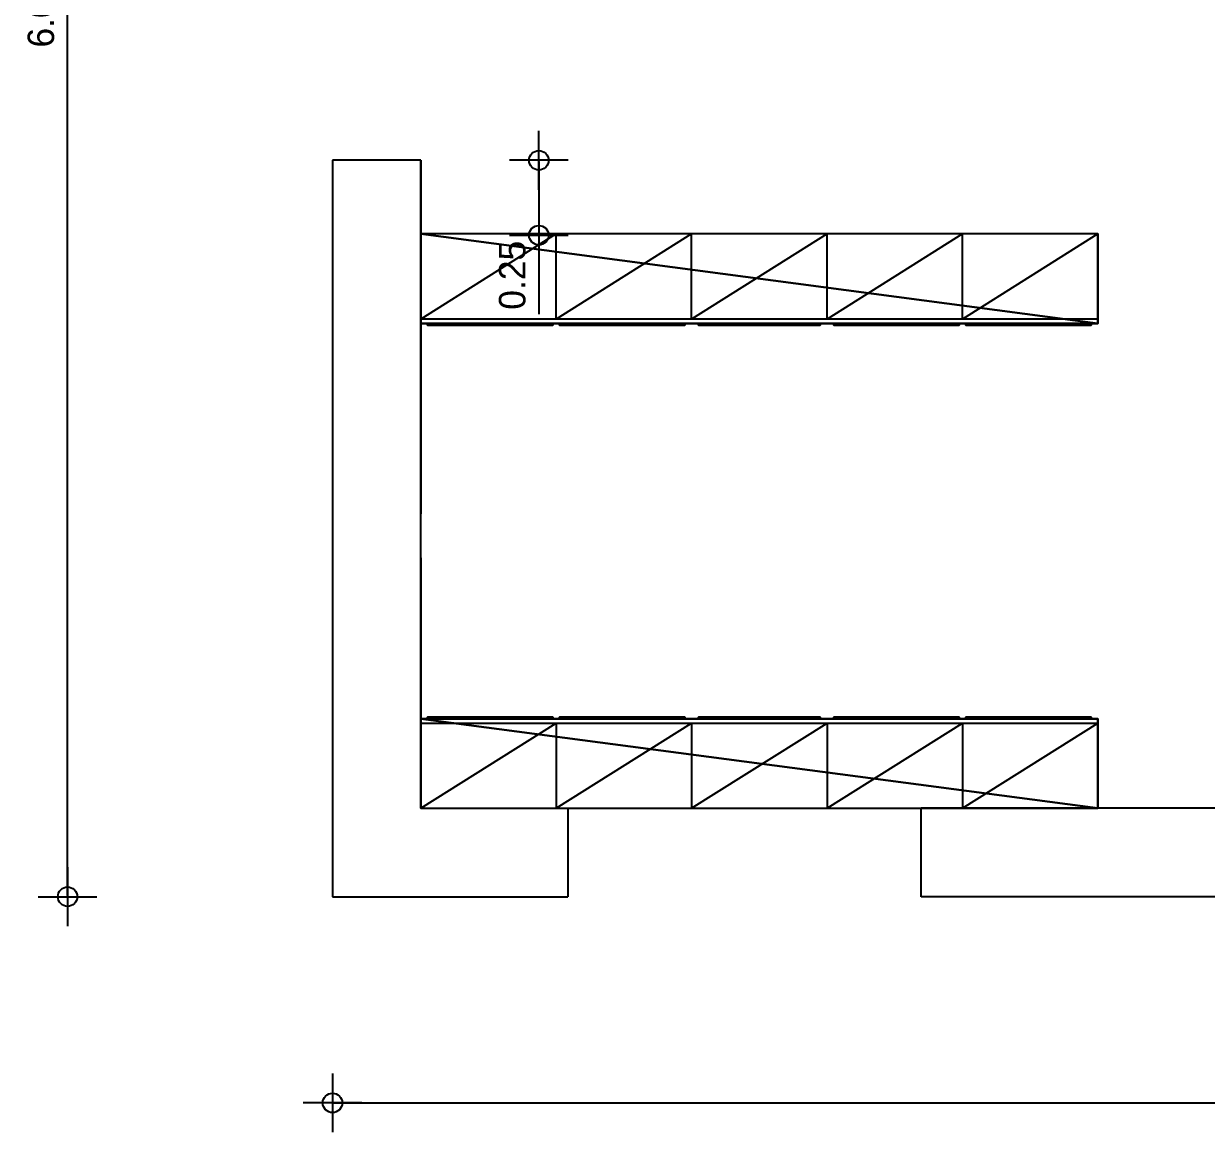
# Model space of a CAD drawing. Header units: metres. Extents: x -46 to 153, y -1 to 83.
# Drawn here: x 7.058 to 11.076, y 36.814 to 40.578 of the extents above; entities that cross this region are included whole.
import ezdxf

# ---------------------------------------------------------------- set-up
doc = ezdxf.new("R2010")
doc.units = ezdxf.units.M
doc.header["$LTSCALE"] = 0.018
for name, color, linetype in [('3DFLOOR', 3, 'Continuous'), ('3DKITBATH', 3, 'Continuous'), ('DIMBLK', 3, 'Continuous'), ('FLOOR', 3, 'Continuous'), ('LAYER-ON', 4, 'Continuous')]:
    doc.layers.add(name, color=color, linetype=linetype)
doc.styles.get("Standard").update_dxf_attribs({"font": 'ugtxt.shx'})
doc.dimstyles.new('CADWDOT', dxfattribs={"dimscale": 0.05, "dimtxt": 1.8, "dimasz": 0.08, "dimexe": 2, "dimexo": 0, "dimgap": 0.09, "dimtad": 0, "dimrnd": 0.001, "dimzin": 0, "dimdsep": 46, "dimtxsty": 'Standard', "dimblk": 'ARTDIM', "dimblk1": 'ARTDIM', "dimblk2": 'ARTDIM', "dimsah": 1, "dimcen": 0.09, "dimdle": 0.05, "dimse1": 1, "dimse2": 1, "dimadec": 0, "dimazin": 0, "dimtfac": 1, "dimtdec": 4, "dimtmove": 0, "dimatfit": 3, "dimldrblk": 'ARTDIM', "dimfxl": 0, "dimtvp": 0.9999, "dimtolj": 1, "dimtzin": 0, "dimarcsym": 0})

# ---------------------------------------------------------------- blocks, each defined once
blk = doc.blocks.new('ARTDIM')
at = {"layer": 'DIMBLK'}
for p, q in [((0, -24.9975), (0, 24.9975)), ((-24.9975, 0), (24.9975, 0))]:
    blk.add_line(p, q, dxfattribs=at)
blk.add_circle((0, 0), 8.25, dxfattribs=at)
blk = doc.blocks.new('*D91')
at = {"color": 0, "lineweight": -2, "transparency": 16777216}
blk.add_line((7.2073, 37.6181), (7.2073, 43.6101), dxfattribs=at)
at = {"layer": 'Defpoints', "color": 0, "transparency": 16777216}
for p in [(7.2073, 43.6141), (8.1073, 43.6141), (8.1073, 37.6141)]:
    blk.add_point(p, dxfattribs=at)
at = {"color": 0, "lineweight": -2, "transparency": 16777216, "xscale": 0.004, "yscale": 0.004, "zscale": 0.004}
for p, rotation in [((7.2073, 43.6141), 90), ((7.2073, 37.6141), 270)]:
    blk.add_blockref('ARTDIM', p, dxfattribs=dict(at, rotation=rotation))
at = {"color": 0, "transparency": 16777216, "insert": (7.1173, 40.6141), "char_height": 0.09, "attachment_point": 5, "rotation": 90}
blk.add_mtext('\\A1;6.00', dxfattribs=at)
blk = doc.blocks.new('*D92')
at = {"color": 0, "lineweight": -2, "transparency": 16777216}
blk.add_line((8.1113, 36.9141), (20.1033, 36.9141), dxfattribs=at)
at = {"layer": 'Defpoints', "color": 0, "transparency": 16777216}
for p in [(8.1073, 37.6141), (20.1073, 37.6141), (20.1073, 36.9141)]:
    blk.add_point(p, dxfattribs=at)
at = {"color": 0, "lineweight": -2, "transparency": 16777216, "xscale": 0.004, "yscale": 0.004, "zscale": 0.004, "rotation": 180}
blk.add_blockref('ARTDIM', (8.1073, 36.9141), dxfattribs=at)
at = {"color": 0, "lineweight": -2, "transparency": 16777216, "xscale": 0.004, "yscale": 0.004, "zscale": 0.004}
blk.add_blockref('ARTDIM', (20.1073, 36.9141), dxfattribs=at)
at = {"color": 0, "transparency": 16777216, "insert": (14.1073, 37.0041), "char_height": 0.09, "attachment_point": 5}
blk.add_mtext('\\A1;12.00', dxfattribs=at)
blk = doc.blocks.new('ART85')
at = {"layer": 'FLOOR'}
for p, q in [((0, 1), (1, 1)), ((0, 1), (0, 0)), ((1, 0), (1, 1)), ((0, 0), (0.2, 0.95)), ((0, 0.95), (1, 0.95)), ((0.2, 0.95), (0.2, 0)), ((0.2, 0), (0.4, 0.95)), ((0.4, 0.95), (0.4, 0)), ((0.4, 0), (0.6, 0.95)), ((0.6, 0), (0.8, 0.95)), ((0.6, 0.95), (0.6, 0)), ((0.8, 0), (1, 0.95)), ((0.8, 0.95), (0.8, 0)), ((0, 0), (1, 0))]:
    blk.add_line(p, q, dxfattribs=at)
at = {"layer": '3DFLOOR', "color": 239}
mesh = blk.add_polyface(dxfattribs=at)
corners = [(1, 0, 0), (1, 0, 1), (1, 1, 1), (1, 1), (0, 0, 1), (0, 1), (0, 0), (0, 1, 1)]
mesh.append_faces([[corners[k] for k in face] for face in [(1, 3, 2, 2)]], dxfattribs={"vtx0": -1, "vtx2": -1, "color": 239})
mesh.append_faces([[corners[k] for k in face] for face in [(4, 1, 7, 7), (2, 7, 1, 1), (4, 7, 6, 6), (5, 6, 7, 7)]], dxfattribs={"vtx1": -1, "vtx2": -1, "color": 239})
mesh.append_faces([[corners[k] for k in face] for face in [(1, 0, 3, 3), (3, 5, 7, 7), (7, 2, 3, 3)]], dxfattribs={"vtx2": -1, "vtx3": -1, "color": 239})
at = {"layer": '3DKITBATH', "color": 235}
mesh = blk.add_polyface(dxfattribs=at)
corners = [(0.195, 1, 0.025), (0.195, 1.0176, 0.025), (0.01, 1.0176, 0.025), (0.01, 1, 0.025), (0.195, 1.0176, 0.75), (0.01, 1.0176, 0.75), (0.01, 1, 0.75), (0.195, 1, 0.75)]
mesh.append_faces([[corners[k] for k in face] for face in [(5, 4, 2, 2), (1, 2, 4, 4), (1, 0, 2, 2), (3, 2, 0, 0), (4, 7, 1, 1), (0, 1, 7, 7)]], dxfattribs={"vtx1": -1, "vtx2": -1, "color": 235})
mesh.append_faces([[corners[k] for k in face] for face in [(6, 5, 2, 2), (2, 3, 6, 6), (7, 4, 5, 5), (5, 6, 7, 7)]], dxfattribs={"vtx2": -1, "vtx3": -1, "color": 235})
mesh = blk.add_polyface(dxfattribs=at)
corners = [(0.195, 1, 0.775), (0.195, 1.0176, 0.775), (0.01, 1.0176, 0.775), (0.01, 1, 0.775), (0.195, 1.0176, 0.975), (0.01, 1.0176, 0.975), (0.01, 1, 0.975), (0.195, 1, 0.975)]
mesh.append_faces([[corners[k] for k in face] for face in [(5, 4, 2, 2), (1, 2, 4, 4), (1, 0, 2, 2), (3, 2, 0, 0), (4, 7, 1, 1), (0, 1, 7, 7)]], dxfattribs={"vtx1": -1, "vtx2": -1, "color": 235})
mesh.append_faces([[corners[k] for k in face] for face in [(6, 5, 2, 2), (2, 3, 6, 6), (7, 4, 5, 5), (5, 6, 7, 7)]], dxfattribs={"vtx2": -1, "vtx3": -1, "color": 235})
mesh = blk.add_polyface(dxfattribs=at)
corners = [(0.39, 1, 0.025), (0.39, 1.0176, 0.025), (0.205, 1.0176, 0.025), (0.205, 1, 0.025), (0.39, 1.0176, 0.75), (0.205, 1.0176, 0.75), (0.205, 1, 0.75), (0.39, 1, 0.75)]
mesh.append_faces([[corners[k] for k in face] for face in [(5, 4, 2, 2), (1, 2, 4, 4), (1, 0, 2, 2), (3, 2, 0, 0), (4, 7, 1, 1), (0, 1, 7, 7)]], dxfattribs={"vtx1": -1, "vtx2": -1, "color": 235})
mesh.append_faces([[corners[k] for k in face] for face in [(6, 5, 2, 2), (2, 3, 6, 6), (7, 4, 5, 5), (5, 6, 7, 7)]], dxfattribs={"vtx2": -1, "vtx3": -1, "color": 235})
mesh = blk.add_polyface(dxfattribs=at)
corners = [(0.39, 1, 0.775), (0.39, 1.0176, 0.775), (0.205, 1.0176, 0.775), (0.205, 1, 0.775), (0.39, 1.0176, 0.975), (0.205, 1.0176, 0.975), (0.205, 1, 0.975), (0.39, 1, 0.975)]
mesh.append_faces([[corners[k] for k in face] for face in [(5, 4, 2, 2), (1, 2, 4, 4), (1, 0, 2, 2), (3, 2, 0, 0), (4, 7, 1, 1), (0, 1, 7, 7)]], dxfattribs={"vtx1": -1, "vtx2": -1, "color": 235})
mesh.append_faces([[corners[k] for k in face] for face in [(6, 5, 2, 2), (2, 3, 6, 6), (7, 4, 5, 5), (5, 6, 7, 7)]], dxfattribs={"vtx2": -1, "vtx3": -1, "color": 235})
mesh = blk.add_polyface(dxfattribs=at)
corners = [(0.59, 1, 0.775), (0.59, 1.0176, 0.775), (0.41, 1.0176, 0.775), (0.41, 1, 0.775), (0.59, 1.0176, 0.975), (0.41, 1.0176, 0.975), (0.41, 1, 0.975), (0.59, 1, 0.975)]
mesh.append_faces([[corners[k] for k in face] for face in [(5, 4, 2, 2), (1, 2, 4, 4), (1, 0, 2, 2), (3, 2, 0, 0), (4, 7, 1, 1), (0, 1, 7, 7)]], dxfattribs={"vtx1": -1, "vtx2": -1, "color": 235})
mesh.append_faces([[corners[k] for k in face] for face in [(6, 5, 2, 2), (2, 3, 6, 6), (7, 4, 5, 5), (5, 6, 7, 7)]], dxfattribs={"vtx2": -1, "vtx3": -1, "color": 235})
mesh = blk.add_polyface(dxfattribs=at)
corners = [(0.59, 1, 0.025), (0.59, 1.0176, 0.025), (0.41, 1.0176, 0.025), (0.41, 1, 0.025), (0.59, 1.0176, 0.75), (0.41, 1.0176, 0.75), (0.41, 1, 0.75), (0.59, 1, 0.75)]
mesh.append_faces([[corners[k] for k in face] for face in [(5, 4, 2, 2), (1, 2, 4, 4), (1, 0, 2, 2), (3, 2, 0, 0), (4, 7, 1, 1), (0, 1, 7, 7)]], dxfattribs={"vtx1": -1, "vtx2": -1, "color": 235})
mesh.append_faces([[corners[k] for k in face] for face in [(6, 5, 2, 2), (2, 3, 6, 6), (7, 4, 5, 5), (5, 6, 7, 7)]], dxfattribs={"vtx2": -1, "vtx3": -1, "color": 235})
mesh = blk.add_polyface(dxfattribs=at)
corners = [(0.795, 1, 0.775), (0.795, 1.0176, 0.775), (0.61, 1.0176, 0.775), (0.61, 1, 0.775), (0.795, 1.0176, 0.975), (0.61, 1.0176, 0.975), (0.61, 1, 0.975), (0.795, 1, 0.975)]
mesh.append_faces([[corners[k] for k in face] for face in [(5, 4, 2, 2), (1, 2, 4, 4), (1, 0, 2, 2), (3, 2, 0, 0), (4, 7, 1, 1), (0, 1, 7, 7)]], dxfattribs={"vtx1": -1, "vtx2": -1, "color": 235})
mesh.append_faces([[corners[k] for k in face] for face in [(6, 5, 2, 2), (2, 3, 6, 6), (7, 4, 5, 5), (5, 6, 7, 7)]], dxfattribs={"vtx2": -1, "vtx3": -1, "color": 235})
mesh = blk.add_polyface(dxfattribs=at)
corners = [(0.795, 1, 0.025), (0.795, 1.0176, 0.025), (0.61, 1.0176, 0.025), (0.61, 1, 0.025), (0.795, 1.0176, 0.75), (0.61, 1.0176, 0.75), (0.61, 1, 0.75), (0.795, 1, 0.75)]
mesh.append_faces([[corners[k] for k in face] for face in [(5, 4, 2, 2), (1, 2, 4, 4), (1, 0, 2, 2), (3, 2, 0, 0), (4, 7, 1, 1), (0, 1, 7, 7)]], dxfattribs={"vtx1": -1, "vtx2": -1, "color": 235})
mesh.append_faces([[corners[k] for k in face] for face in [(6, 5, 2, 2), (2, 3, 6, 6), (7, 4, 5, 5), (5, 6, 7, 7)]], dxfattribs={"vtx2": -1, "vtx3": -1, "color": 235})
mesh = blk.add_polyface(dxfattribs=at)
corners = [(0.99, 1, 0.775), (0.99, 1.0176, 0.775), (0.805, 1.0176, 0.775), (0.805, 1, 0.775), (0.99, 1.0176, 0.975), (0.805, 1.0176, 0.975), (0.805, 1, 0.975), (0.99, 1, 0.975)]
mesh.append_faces([[corners[k] for k in face] for face in [(5, 4, 2, 2), (1, 2, 4, 4), (1, 0, 2, 2), (3, 2, 0, 0), (4, 7, 1, 1), (0, 1, 7, 7)]], dxfattribs={"vtx1": -1, "vtx2": -1, "color": 235})
mesh.append_faces([[corners[k] for k in face] for face in [(6, 5, 2, 2), (2, 3, 6, 6), (7, 4, 5, 5), (5, 6, 7, 7)]], dxfattribs={"vtx2": -1, "vtx3": -1, "color": 235})
mesh = blk.add_polyface(dxfattribs=at)
corners = [(0.99, 1, 0.025), (0.99, 1.0176, 0.025), (0.805, 1.0176, 0.025), (0.805, 1, 0.025), (0.99, 1.0176, 0.75), (0.805, 1.0176, 0.75), (0.805, 1, 0.75), (0.99, 1, 0.75)]
mesh.append_faces([[corners[k] for k in face] for face in [(5, 4, 2, 2), (1, 2, 4, 4), (1, 0, 2, 2), (3, 2, 0, 0), (4, 7, 1, 1), (0, 1, 7, 7)]], dxfattribs={"vtx1": -1, "vtx2": -1, "color": 235})
mesh.append_faces([[corners[k] for k in face] for face in [(6, 5, 2, 2), (2, 3, 6, 6), (7, 4, 5, 5), (5, 6, 7, 7)]], dxfattribs={"vtx2": -1, "vtx3": -1, "color": 235})
blk = doc.blocks.new('*D88')
at = {"color": 0, "lineweight": -2, "transparency": 16777216}
blk.add_line((14.3073, 38.9101), (14.3073, 38.6151), dxfattribs=at)
at = {"layer": 'Defpoints', "color": 0, "transparency": 16777216}
for p in [(8.4073, 38.9141, 2.8), (8.4073, 38.6111, 2.8), (14.3073, 38.6111)]:
    blk.add_point(p, dxfattribs=at)
at = {"color": 0, "lineweight": -2, "transparency": 16777216, "xscale": 0.004, "yscale": 0.004, "zscale": 0.004}
for p, rotation in [((14.3073, 38.9141), 90), ((14.3073, 38.6111), 270)]:
    blk.add_blockref('ARTDIM', p, dxfattribs=dict(at, rotation=rotation))
at = {"color": 0, "transparency": 16777216, "insert": (14.2173, 38.7626), "char_height": 0.09, "attachment_point": 5, "rotation": 90}
blk.add_mtext('\\A1;0.30', dxfattribs=at)
blk = doc.blocks.new('*D95')
at = {"color": 0, "lineweight": -2, "transparency": 16777216}
for p, q in [((8.8082, 40.1101), (8.8082, 39.8639)), ((8.8082, 39.8599), (8.8082, 39.5919))]:
    blk.add_line(p, q, dxfattribs=at)
at = {"layer": 'Defpoints', "color": 0, "transparency": 16777216}
for p in [(8.4073, 40.1141), (8.4073, 39.8599), (8.8082, 39.8599)]:
    blk.add_point(p, dxfattribs=at)
at = {"color": 0, "lineweight": -2, "transparency": 16777216, "xscale": 0.004, "yscale": 0.004, "zscale": 0.004}
for p, rotation in [((8.8082, 40.1141), 90), ((8.8082, 39.8599), 270)]:
    blk.add_blockref('ARTDIM', p, dxfattribs=dict(at, rotation=rotation))
at = {"color": 0, "transparency": 16777216, "insert": (8.7183, 39.7239), "char_height": 0.09, "attachment_point": 5, "rotation": 90}
blk.add_mtext('\\A1;0.25', dxfattribs=at)

msp = doc.modelspace()

# ---------------------------------------------------------------- linework, layer by layer
for p, q in [((8.1073, 40.1141), (8.1073, 37.6141)), ((8.4073, 40.1141), (8.1073, 40.1141)), ((8.4073, 40.1141), (8.4073, 38.9141)), ((8.4073, 38.7641), (8.4073, 40.1141)), ((8.4073, 37.9141), (8.4073, 39.4141)), ((8.4073, 38.7641), (8.4073, 37.9141)), ((8.4073, 37.9141), (8.4073, 38.7641)), ((8.4073, 37.9141), (8.9073, 37.9141)), ((8.9073, 37.9141), (8.9073, 37.6141)), ((11.6073, 37.9141), (10.1073, 37.9141)), ((10.1073, 37.6141), (10.1073, 37.9141)), ((8.1073, 37.6141), (8.9073, 37.6141)), ((14.5073, 37.6141), (10.1073, 37.6141))]:
    msp.add_line(p, q)

# ---------------------------------------------------------------- block references
at = {"layer": 'LAYER-ON', "xscale": 2.300000000000011, "yscale": 0.304138126514875, "zscale": 2.8, "rotation": 180}
msp.add_blockref('ART85', (10.7073, 39.8641), dxfattribs=at)
at = {"layer": 'LAYER-ON', "xscale": 2.300000000000011, "yscale": 0.304138126514875, "zscale": 2.8}
msp.add_blockref('ART85', (8.4073, 37.9141), dxfattribs=at)

# ---------------------------------------------------------------- dimensions: what is measured, and where the dimension line sits
for base, p1, p2, picture, middle in [((7.2073, 43.6141), (8.1073, 37.6141), (8.1073, 43.6141), '*D91', (7.1173, 40.6141)), ((8.8082, 39.8599), (8.4073, 40.1141), (8.4073, 39.8599), '*D95', (8.7183, 39.7239)), ((14.3073, 38.6111), (8.4073, 38.9141, 2.8), (8.4073, 38.6111, 2.8), '*D88', (14.2173, 38.7626))]:
    dim = msp.add_linear_dim(base=base, p1=p1, p2=p2, angle=90, dimstyle='CADWDOT')
    dim.commit()
    dim.dimension.update_dxf_attribs({"geometry": picture, "text_midpoint": middle})
dim = msp.add_linear_dim(base=(20.1073, 36.9141), p1=(8.1073, 37.6141), p2=(20.1073, 37.6141), dimstyle='CADWDOT')
dim.commit()
dim.dimension.update_dxf_attribs({"geometry": '*D92', "text_midpoint": (14.1073, 37.0041)})

doc.saveas('drawing.dxf')
